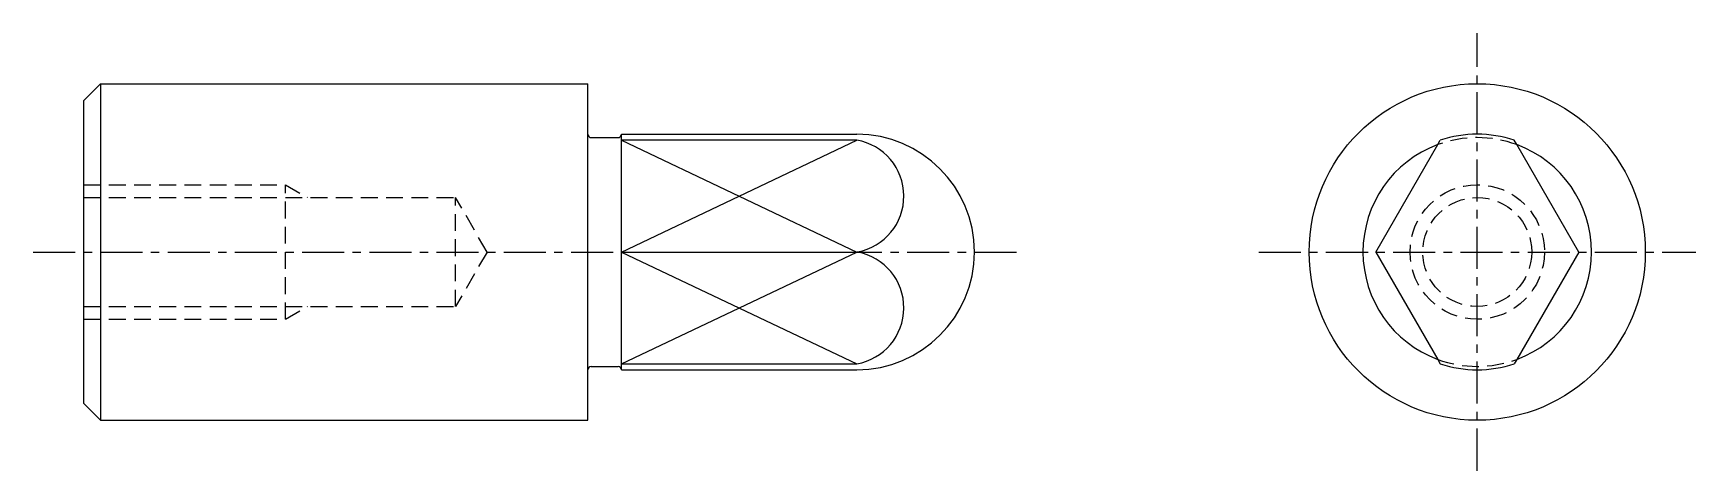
# Model space of a CAD drawing. Extents: x 38.1 to 87.6, y 15.6 to 65.3.
# Drawn here: x 38.15 to 87.61, y 52.33 to 65.33 of the extents above; entities outside this region: 2.
import ezdxf

# ---------------------------------------------------------------- set-up
doc = ezdxf.new("R2010")
doc.units = 0
doc.linetypes.add('CENTER', pattern=[2, 1.25, -0.25, 0.25, -0.25])
doc.linetypes.add('DASHED', pattern=[0.75, 0.5, -0.25])
doc.layers.get('0').update_dxf_attribs({"linetype": 'CONTINUOUS'})
doc.layers.add('CENTER', color=1, linetype='CENTER')
doc.styles.get("Standard").update_dxf_attribs({"font": 'txt.shx'})

msp = doc.modelspace()

# ---------------------------------------------------------------- linework, layer by layer
at = {"color": 7, "linetype": 'CONTINUOUS'}
for p, q in [((40.146, 63.829), (39.646, 63.329)), ((40.146, 63.829), (54.646, 63.829)), ((40.146, 63.829), (40.146, 53.829)), ((54.646, 62.329), (54.646, 63.829)), ((39.646, 54.329), (39.646, 63.329)), ((54.646, 55.329), (54.646, 62.329)), ((55.646, 55.329), (55.646, 62.329)), ((55.646, 62.329), (62.646, 62.329)), ((54.746, 62.229), (55.546, 62.229)), ((62.646, 62.152), (55.646, 62.152)), ((78.087, 58.829), (79.929, 62.019)), ((79.929, 62.019), (80.005, 62.152)), ((82.282, 62.019), (82.205, 62.152)), ((84.124, 58.829), (82.282, 62.019)), ((55.646, 58.829), (62.646, 58.829)), ((78.087, 58.829), (79.929, 55.639)), ((84.124, 58.829), (82.282, 55.639)), ((54.746, 55.429), (55.546, 55.429)), ((55.646, 55.507), (62.646, 55.507)), ((79.929, 55.639), (80.005, 55.507)), ((82.282, 55.639), (82.205, 55.507)), ((54.646, 53.829), (54.646, 55.329)), ((55.646, 55.329), (62.646, 55.329)), ((40.146, 53.829), (39.646, 54.329)), ((40.146, 53.829), (54.646, 53.829))]:
    msp.add_line(p, q, dxfattribs=at)
at = {"color": 3, "linetype": 'CONTINUOUS'}
for p, q in [((55.646, 62.152), (62.646, 58.829)), ((55.646, 58.829), (62.646, 62.152)), ((55.646, 55.507), (62.646, 58.829)), ((55.646, 58.829), (62.646, 55.507))]:
    msp.add_line(p, q, dxfattribs=at)
at = {"color": 3, "linetype": 'DASHED'}
for p, q in [((39.646, 60.829), (45.646, 60.829)), ((39.646, 60.45), (50.71, 60.45)), ((45.646, 60.829), (46.303, 60.45)), ((45.646, 56.829), (45.646, 60.829)), ((51.646, 58.829), (50.71, 60.45)), ((50.71, 57.208), (50.71, 60.45)), ((51.646, 58.829), (50.71, 57.208)), ((39.646, 57.208), (50.71, 57.208)), ((45.646, 56.829), (46.303, 57.208)), ((39.646, 56.829), (45.646, 56.829))]:
    msp.add_line(p, q, dxfattribs=at)
at = {"color": 7, "linetype": 'CONTINUOUS'}
msp.add_circle((81.105, 58.829), 5, dxfattribs=at)
at = {"color": 3, "linetype": 'DASHED'}
for radius in [2, 1.621]:
    msp.add_circle((81.105, 58.829), radius, dxfattribs=at)
at = {"color": 7, "linetype": 'CONTINUOUS'}
for centre, radius, start, end in [((54.746, 62.329), 0.1, 180, 270), ((55.546, 62.329), 0.1, 270, 0), ((62.646, 58.829), 3.5, 270, 90), ((81.105, 58.829), 3.5, 71.6823, 108.3177), ((62.358, 60.489), 1.688, 280.5089, 80.1809), ((81.105, 58.829), 3.4, 290.2411, 290.2411), ((81.105, 58.829), 3.4, 110.2411, 249.7589), ((81.105, 58.829), 3.4, 290.2411, 69.7589), ((62.358, 57.17), 1.688, 279.8191, 79.4911), ((54.746, 55.329), 0.1, 90, 180), ((55.546, 55.329), 0.1, 0, 90), ((81.105, 58.829), 3.5, 251.6823, 288.3177)]:
    msp.add_arc(centre, radius, start, end, dxfattribs=at)
at = {"color": 3, "linetype": 'DASHED'}
for start, end in [(69.7589, 110.2411), (249.7589, 290.2411)]:
    msp.add_arc((81.105, 58.829), 3.4, start, end, dxfattribs=at)
at = {"color": 7, "linetype": 'CONTINUOUS'}
msp.add_point((54.646, 58.829), dxfattribs=at)
at = {"layer": 'CENTER', "color": 1, "linetype": 'CENTER'}
for p, q in [((81.105, 52.329), (81.105, 65.329)), ((38.146, 58.829), (67.646, 58.829)), ((74.605, 58.829), (87.605, 58.829))]:
    msp.add_line(p, q, dxfattribs=at)
msp.add_point((81.105, 58.829), dxfattribs=at)

# ---------------------------------------------------------------- texts
at = {"color": 7, "linetype": 'CONTINUOUS'}
for s, p in [('FPQSTD10T-P7-L15-B8', (42.675, 20)), ('FPQSTD10T', (42.675, 15.813))]:
    msp.add_text(s, height=2, dxfattribs=at).set_placement(p)

doc.saveas('drawing.dxf')
